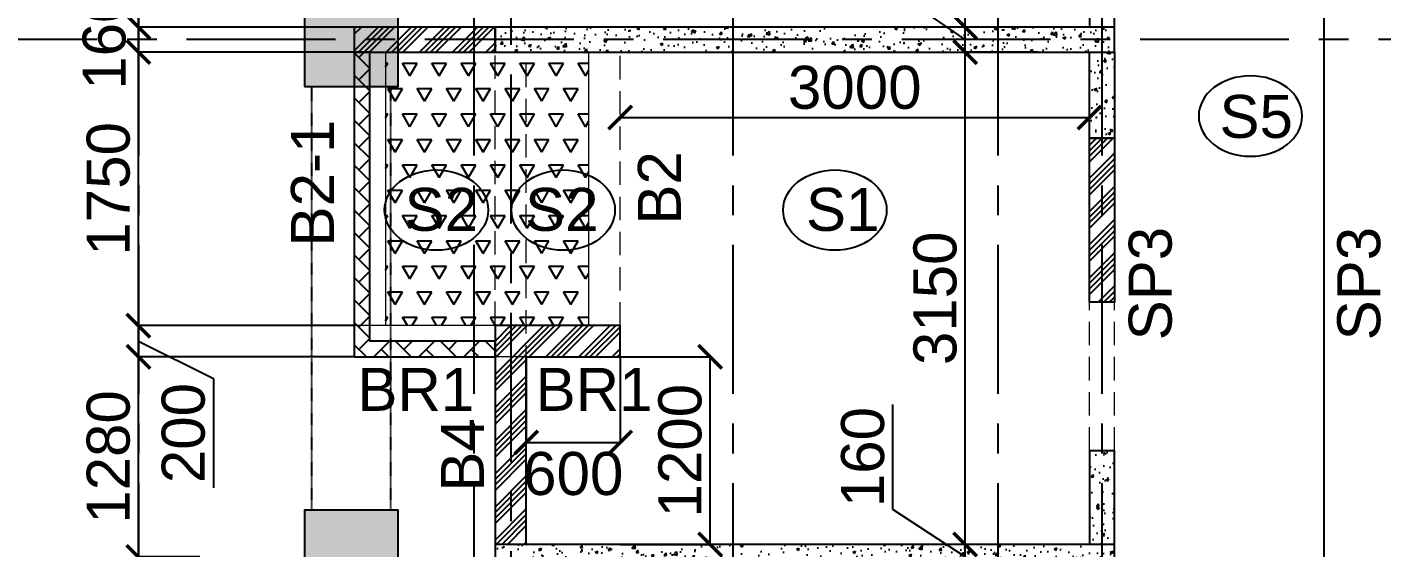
# Model space of a CAD drawing. Header units: inches. Extents: x 278200 to 407749, y -182622 to -96622.
# Drawn here: x 282714 to 291376, y -124067 to -120735 of the extents above; entities that cross this region are included whole.
import ezdxf

# ---------------------------------------------------------------- set-up
doc = ezdxf.new("R2010")
doc.units = ezdxf.units.IN
doc.header["$MEASUREMENT"] = 0
for name, pattern in [('CENTER', [50.8, 31.75, -6.35, 6.35, -6.35]), ('DASHED2', [9.525, 6.35, -3.175]), ('Hidden', [3, 2, -1])]:
    doc.linetypes.add(name, pattern=pattern)
for name, color, linetype in [('160 R.C. WALL HAT', 8, 'Continuous'), ('160 R.C.WALL', 6, 'Continuous'), ('AR-Column', 40, 'Continuous'), ('AR-Hidden', 251, 'DASHED2'), ('BAL. PARAPET WALL', 4, 'Continuous'), ('BEAM TEXT', 4, 'Continuous'), ('DIM', 251, 'Continuous'), ('GRID', 8, 'CENTER'), ('NON S.WALL HATCH', 8, 'Continuous'), ('NON STRUC R.C.WALL', 6, 'Continuous'), ('NON.STRUC.R.C.WALLS', 1, 'Continuous'), ('PARAPET WALL', 4, 'Continuous'), ('SPANRAL BEAM', 3, 'Continuous'), ('SUNKEN', 8, 'Continuous')]:
    doc.layers.add(name, color=color, linetype=linetype)
for name, color, linetype, lineweight in [('BEAMS', 3, 'Continuous', 0), ('SLAB CIR', 1, 'Continuous', 25), ('SLAB TXT', 3, 'Continuous', 0)]:
    doc.layers.add(name, color=color, linetype=linetype, lineweight=lineweight)
doc.styles.add('T200', font='sanss___.ttf', dxfattribs={"height": 275})
doc.styles.add('T300', font='sanss___.ttf', dxfattribs={"height": 350})
doc.dimstyles.new('T 200', dxfattribs={"dimtxt": 275, "dimasz": 150, "dimexe": 1, "dimexo": 0, "dimgap": 50, "dimtad": 1, "dimdec": 0, "dimrnd": 5, "dimdsep": 46, "dimtxsty": 'T200', "dimblk": 'ARCHTICK', "dimcen": 2.5, "dimdle": 1, "dimclrd": 5, "dimclre": 253, "dimclrt": 1, "dimadec": 0, "dimazin": 0, "dimtfac": 1, "dimtdec": 0, "dimtmove": 2, "dimatfit": 3, "dimfxl": 0, "dimarcsym": 0})
pattern_1 = [(45, (2626358.34, -227125.94), (-106.066017, 106.066017), []), (45, (2626393.7, -227125.94), (-106.066017, 106.066017), []), (45, (2626429.05, -227125.94), (-106.066017, 106.066017), []), (45, (2626464.41, -227125.94), (-106.066017, 106.066017), [])]
pattern_2 = [(50, (2464819.82, 125850.9), (179.315046, -15.688034), [18.75, -206.25]), (355, (2464819.82, 125850.9), (-34.687833, 188.048033), [15, -165]), (100.4514445, (2464834.76, 125849.6), (144.627212, 172.359998), [15.935048, -175.285528]), (46.1842, (2464819.82, 125900.9), (266.810333, -41.37982), [28.125, -309.375]), (96.635635, (2464842.05, 125897.46), (233.665486, 243.52965), [23.902586, -262.92844]), (351.184164, (2464819.82, 125900.9), (233.665486, 243.52965), [22.5, -247.5]), (21, (2464844.82, 125888.4), (149.226763, -100.654723), [18.75, -206.25]), (326, (2464844.82, 125888.4), (60.828833, 181.287511), [15, -165]), (71.451445, (2464857.25, 125880.02), (210.055594, 80.632788), [15.935047, -175.285528]), (37.5, (2464819.816, 125850.906), (3.0399638, 83.2234635), [0, -163, 0, -167.5, 0, -165.625]), (7.5, (2464819.82, 125850.91), (65.7673844, 98.602928), [0, -95.5, 0, -159.25, 0, -63.125]), (327.5, (2464764.066, 125850.906), (133.455609, -5.638718), [0, -62.5, 0, -195, 0, -258.75]), (317.5, (2464739.07, 125850.91), (145.7965423, 25.0262456), [0, -81.25, 0, -129.5, 0, -183.75])]

# ---------------------------------------------------------------- blocks, each defined once
blk = doc.blocks.new('_ARCHTICK')
at = {"color": 0, "linetype": 'ByBlock', "const_width": 0.15}
blk.add_lwpolyline([(-0.5, -0.5), (0.5, 0.5)], dxfattribs=at)
blk = doc.blocks.new('*D629')
at = {"layer": 'Defpoints', "color": 0}
for p in [(288711.9, -124044.9), (289044.8, -124044.9, 14.7), (288920.7, -124204.9, 14.7)]:
    blk.add_point(p, dxfattribs=at)
at = {"layer": 'DIM', "color": 5, "lineweight": -2}
for p, q in [((288249.5, -123822), (288249.5, -123149.8)), ((288711.9, -124124.9), (288249.5, -123822)), ((288711.9, -124205.9), (288711.9, -124043.9))]:
    blk.add_line(p, q, dxfattribs=at)
at = {"layer": 'DIM', "color": 253, "lineweight": -2}
for p, q in [((289044.8, -124044.9), (288710.9, -124044.9)), ((288920.7, -124204.9), (288710.9, -124204.9))]:
    blk.add_line(p, q, dxfattribs=at)
at = {"layer": 'DIM', "color": 5, "lineweight": -2, "xscale": 150, "yscale": 150, "zscale": 150}
for p, rotation in [((288711.9, -124044.9), 90), ((288711.9, -124204.9), 270)]:
    blk.add_blockref('_ARCHTICK', p, dxfattribs=dict(at, rotation=rotation))
at = {"layer": 'DIM', "color": 1, "insert": (288057.6, -123485.9), "char_height": 275, "attachment_point": 5, "rotation": 90, "style": 'T200'}
blk.add_mtext('160', dxfattribs=at)
blk = doc.blocks.new('*D630')
at = {"layer": 'Defpoints', "color": 0}
for p in [(288711.9, -120894.9), (289178.1, -120894.9, 14.7), (289044.8, -124044.9, 14.7)]:
    blk.add_point(p, dxfattribs=at)
at = {"layer": 'DIM', "color": 253, "lineweight": -2}
for p, q in [((289178.1, -120894.9), (288710.9, -120894.9)), ((289044.8, -124044.9), (288710.9, -124044.9))]:
    blk.add_line(p, q, dxfattribs=at)
at = {"layer": 'DIM', "color": 5, "lineweight": -2}
blk.add_line((288711.9, -124045.9), (288711.9, -120893.9), dxfattribs=at)
at = {"layer": 'DIM', "color": 5, "lineweight": -2, "xscale": 150, "yscale": 150, "zscale": 150}
for p, rotation in [((288711.9, -120894.9), 90), ((288711.9, -124044.9), 270)]:
    blk.add_blockref('_ARCHTICK', p, dxfattribs=dict(at, rotation=rotation))
at = {"layer": 'DIM', "color": 1, "insert": (288520.1, -122469.9), "char_height": 275, "attachment_point": 5, "rotation": 90, "style": 'T200'}
blk.add_mtext('3150', dxfattribs=at)
blk = doc.blocks.new('*D631')
at = {"layer": 'Defpoints', "color": 0}
for p in [(288711.9, -120734.9), (289189.2, -120734.9, 14.7), (289178.1, -120894.9, 14.7)]:
    blk.add_point(p, dxfattribs=at)
at = {"layer": 'DIM', "color": 5, "lineweight": -2}
for p, q in [((288329, -120550.6), (288329, -119878.3)), ((288711.9, -120814.9), (288329, -120550.6)), ((288711.9, -120895.9), (288711.9, -120733.9))]:
    blk.add_line(p, q, dxfattribs=at)
at = {"layer": 'DIM', "color": 253, "lineweight": -2}
for p, q in [((289189.2, -120734.9), (288710.9, -120734.9)), ((289178.1, -120894.9), (288710.9, -120894.9))]:
    blk.add_line(p, q, dxfattribs=at)
at = {"layer": 'DIM', "color": 5, "lineweight": -2, "xscale": 150, "yscale": 150, "zscale": 150}
for p, rotation in [((288711.9, -120734.9), 90), ((288711.9, -120894.9), 270)]:
    blk.add_blockref('_ARCHTICK', p, dxfattribs=dict(at, rotation=rotation))
at = {"layer": 'DIM', "color": 1, "insert": (288137.1, -120214.4), "char_height": 275, "attachment_point": 5, "rotation": 90, "style": 'T200'}
blk.add_mtext('160', dxfattribs=at)
blk = doc.blocks.new('*D632')
at = {"layer": 'Defpoints', "color": 0}
for p in [(288711.9, -117584.9), (288780.3, -117584.9), (289189.2, -120734.9, 14.7)]:
    blk.add_point(p, dxfattribs=at)
at = {"layer": 'DIM', "color": 253, "lineweight": -2}
for p, q in [((288780.3, -117584.9), (288710.9, -117584.9)), ((289189.2, -120734.9), (288710.9, -120734.9))]:
    blk.add_line(p, q, dxfattribs=at)
at = {"layer": 'DIM', "color": 5, "lineweight": -2}
blk.add_line((288711.9, -120735.9), (288711.9, -117583.9), dxfattribs=at)
at = {"layer": 'DIM', "color": 5, "lineweight": -2, "xscale": 150, "yscale": 150, "zscale": 150}
for p, rotation in [((288711.9, -117584.9), 90), ((288711.9, -120734.9), 270)]:
    blk.add_blockref('_ARCHTICK', p, dxfattribs=dict(at, rotation=rotation))
at = {"layer": 'DIM', "color": 1, "insert": (288520.1, -119159.9), "char_height": 275, "attachment_point": 5, "rotation": 90, "style": 'T200'}
blk.add_mtext('3150', dxfattribs=at)
blk = doc.blocks.new('*D23')
at = {"layer": 'Defpoints', "color": 0}
for p in [(291007, -111904.9), (291081.5, -111904.9, 29.5), (291166.8, -126413.5, 14.7)]:
    blk.add_point(p, dxfattribs=at)
at = {"layer": 'DIM', "color": 253, "lineweight": -2}
for p, q in [((291081.5, -111904.9), (291006, -111904.9)), ((291166.8, -126413.5), (291006, -126413.5))]:
    blk.add_line(p, q, dxfattribs=at)
at = {"layer": 'DIM', "color": 5, "lineweight": -2}
blk.add_line((291007, -126414.5), (291007, -111903.9), dxfattribs=at)
at = {"layer": 'DIM', "color": 5, "lineweight": -2, "xscale": 150, "yscale": 150, "zscale": 150}
for p, rotation in [((291007, -111904.9), 90), ((291007, -126413.5), 270)]:
    blk.add_blockref('_ARCHTICK', p, dxfattribs=dict(at, rotation=rotation))
at = {"layer": 'DIM', "color": 1, "insert": (290815.3, -119159.2), "char_height": 275, "attachment_point": 5, "rotation": 90, "style": 'T200'}
blk.add_mtext('14510', dxfattribs=at)
blk = doc.blocks.new('*D67')
at = {"layer": 'Defpoints', "color": 0}
for p in [(283425.7, -124124.9), (283817.5, -124124.9, 14.7), (284805.7, -125404.9, 14.7)]:
    blk.add_point(p, dxfattribs=at)
at = {"layer": 'DIM', "color": 253, "lineweight": -2}
for p, q in [((283817.5, -124124.9), (283424.7, -124124.9)), ((284805.7, -125404.9), (283424.7, -125404.9))]:
    blk.add_line(p, q, dxfattribs=at)
at = {"layer": 'DIM', "color": 5, "lineweight": -2}
blk.add_line((283425.7, -125405.9), (283425.7, -124123.9), dxfattribs=at)
at = {"layer": 'DIM', "color": 5, "lineweight": -2, "xscale": 150, "yscale": 150, "zscale": 150}
for p, rotation in [((283425.7, -124124.9), 90), ((283425.7, -125404.9), 270)]:
    blk.add_blockref('_ARCHTICK', p, dxfattribs=dict(at, rotation=rotation))
at = {"layer": 'DIM', "color": 1, "insert": (283234, -124764.9), "char_height": 275, "attachment_point": 5, "rotation": 90, "style": 'T200'}
blk.add_mtext('1280', dxfattribs=at)
blk = doc.blocks.new('*D68')
at = {"layer": 'Defpoints', "color": 0}
for p in [(283425.7, -122844.9), (284805.7, -122844.9, 14.7), (283817.5, -124124.9, 14.7)]:
    blk.add_point(p, dxfattribs=at)
at = {"layer": 'DIM', "color": 253, "lineweight": -2}
for p, q in [((284805.7, -122844.9), (283424.7, -122844.9)), ((283817.5, -124124.9), (283424.7, -124124.9))]:
    blk.add_line(p, q, dxfattribs=at)
at = {"layer": 'DIM', "color": 5, "lineweight": -2}
blk.add_line((283425.7, -124125.9), (283425.7, -122843.9), dxfattribs=at)
at = {"layer": 'DIM', "color": 5, "lineweight": -2, "xscale": 150, "yscale": 150, "zscale": 150}
for p, rotation in [((283425.7, -122844.9), 90), ((283425.7, -124124.9), 270)]:
    blk.add_blockref('_ARCHTICK', p, dxfattribs=dict(at, rotation=rotation))
at = {"layer": 'DIM', "color": 1, "insert": (283234, -123484.9), "char_height": 275, "attachment_point": 5, "rotation": 90, "style": 'T200'}
blk.add_mtext('1280', dxfattribs=at)
blk = doc.blocks.new('*D69')
at = {"layer": 'Defpoints', "color": 0}
for p in [(283425.7, -122644.9), (284805.7, -122644.9, 14.7), (284805.7, -122844.9, 14.7)]:
    blk.add_point(p, dxfattribs=at)
at = {"layer": 'DIM', "color": 253, "lineweight": -2}
for p, q in [((284805.7, -122644.9), (283424.7, -122644.9)), ((284805.7, -122844.9), (283424.7, -122844.9))]:
    blk.add_line(p, q, dxfattribs=at)
at = {"layer": 'DIM', "color": 5, "lineweight": -2}
for p, q in [((283425.7, -122845.9), (283425.7, -122643.9)), ((283425.7, -122744.9), (283905.4, -122983.2)), ((283905.4, -122983.2), (283905.4, -123681.5))]:
    blk.add_line(p, q, dxfattribs=at)
at = {"layer": 'DIM', "color": 5, "lineweight": -2, "xscale": 150, "yscale": 150, "zscale": 150}
for p, rotation in [((283425.7, -122644.9), 90), ((283425.7, -122844.9), 270)]:
    blk.add_blockref('_ARCHTICK', p, dxfattribs=dict(at, rotation=rotation))
at = {"layer": 'DIM', "color": 1, "insert": (283713.7, -123332.3), "char_height": 275, "attachment_point": 5, "rotation": 90, "style": 'T200'}
blk.add_mtext('200', dxfattribs=at)
blk = doc.blocks.new('*D70')
at = {"layer": 'Defpoints', "color": 0}
for p in [(283425.7, -120894.9), (284805.7, -120894.9, 14.7), (284805.7, -122644.9, 14.7)]:
    blk.add_point(p, dxfattribs=at)
at = {"layer": 'DIM', "color": 253, "lineweight": -2}
for p, q in [((284805.7, -120894.9), (283424.7, -120894.9)), ((284805.7, -122644.9), (283424.7, -122644.9))]:
    blk.add_line(p, q, dxfattribs=at)
at = {"layer": 'DIM', "color": 5, "lineweight": -2}
blk.add_line((283425.7, -122645.9), (283425.7, -120893.9), dxfattribs=at)
at = {"layer": 'DIM', "color": 5, "lineweight": -2, "xscale": 150, "yscale": 150, "zscale": 150}
for p, rotation in [((283425.7, -120894.9), 90), ((283425.7, -122644.9), 270)]:
    blk.add_blockref('_ARCHTICK', p, dxfattribs=dict(at, rotation=rotation))
at = {"layer": 'DIM', "color": 1, "insert": (283234, -121769.9), "char_height": 275, "attachment_point": 5, "rotation": 90, "style": 'T200'}
blk.add_mtext('1750', dxfattribs=at)
blk = doc.blocks.new('*D71')
at = {"layer": 'Defpoints', "color": 0}
for p in [(283425.7, -120734.9), (284805.7, -120734.9, 14.7), (284805.7, -120894.9, 14.7)]:
    blk.add_point(p, dxfattribs=at)
at = {"layer": 'DIM', "color": 253, "lineweight": -2}
for p, q in [((284805.7, -120734.9), (283424.7, -120734.9)), ((284805.7, -120894.9), (283424.7, -120894.9))]:
    blk.add_line(p, q, dxfattribs=at)
at = {"layer": 'DIM', "color": 5, "lineweight": -2}
blk.add_line((283425.7, -120895.9), (283425.7, -120733.9), dxfattribs=at)
at = {"layer": 'DIM', "color": 5, "lineweight": -2, "xscale": 150, "yscale": 150, "zscale": 150}
for p, rotation in [((283425.7, -120734.9), 90), ((283425.7, -120894.9), 270)]:
    blk.add_blockref('_ARCHTICK', p, dxfattribs=dict(at, rotation=rotation))
at = {"layer": 'DIM', "color": 1, "insert": (283207.8, -120814.9), "char_height": 275, "attachment_point": 5, "rotation": 90, "style": 'T200'}
blk.add_mtext('160', dxfattribs=at)
blk = doc.blocks.new('*D72')
at = {"layer": 'Defpoints', "color": 0}
for p in [(283425.7, -118984.9), (284805.7, -118984.9, 14.7), (284805.7, -120734.9, 14.7)]:
    blk.add_point(p, dxfattribs=at)
at = {"layer": 'DIM', "color": 253, "lineweight": -2}
for p, q in [((284805.7, -118984.9), (283424.7, -118984.9)), ((284805.7, -120734.9), (283424.7, -120734.9))]:
    blk.add_line(p, q, dxfattribs=at)
at = {"layer": 'DIM', "color": 5, "lineweight": -2}
blk.add_line((283425.7, -120735.9), (283425.7, -118983.9), dxfattribs=at)
at = {"layer": 'DIM', "color": 5, "lineweight": -2, "xscale": 150, "yscale": 150, "zscale": 150}
for p, rotation in [((283425.7, -118984.9), 90), ((283425.7, -120734.9), 270)]:
    blk.add_blockref('_ARCHTICK', p, dxfattribs=dict(at, rotation=rotation))
at = {"layer": 'DIM', "color": 1, "insert": (283234, -119859.9), "char_height": 275, "attachment_point": 5, "rotation": 90, "style": 'T200'}
blk.add_mtext('1750', dxfattribs=at)
blk = doc.blocks.new('*D161')
at = {"layer": 'Defpoints', "color": 0}
for p in [(285905.7, -122844.9, 14.7), (286505.7, -122844.9, 14.7), (286505.7, -123392.4)]:
    blk.add_point(p, dxfattribs=at)
at = {"layer": 'DIM', "color": 253, "lineweight": -2}
for p, q in [((285905.7, -122844.9), (285905.7, -123393.4)), ((286505.7, -122844.9), (286505.7, -123393.4))]:
    blk.add_line(p, q, dxfattribs=at)
at = {"layer": 'DIM', "color": 5, "lineweight": -2}
blk.add_line((285904.7, -123392.4), (286506.7, -123392.4), dxfattribs=at)
at = {"layer": 'DIM', "color": 5, "lineweight": -2, "xscale": 150, "yscale": 150, "zscale": 150, "rotation": 180}
blk.add_blockref('_ARCHTICK', (285905.7, -123392.4), dxfattribs=at)
at = {"layer": 'DIM', "color": 5, "lineweight": -2, "xscale": 150, "yscale": 150, "zscale": 150}
blk.add_blockref('_ARCHTICK', (286505.7, -123392.4), dxfattribs=at)
at = {"layer": 'DIM', "color": 1, "insert": (286205.7, -123592.7), "char_height": 275, "attachment_point": 5, "style": 'T200'}
blk.add_mtext('600', dxfattribs=at)
blk = doc.blocks.new('*D162')
at = {"layer": 'Defpoints', "color": 0}
for p in [(286505.7, -121330.1, 14.7), (289505.7, -121313.7), (289505.7, -121330.1, 14.7)]:
    blk.add_point(p, dxfattribs=at)
at = {"layer": 'DIM', "color": 5, "lineweight": -2}
blk.add_line((286504.7, -121313.7), (289506.7, -121313.7), dxfattribs=at)
at = {"layer": 'DIM', "color": 253, "lineweight": -2}
for p, q in [((286505.7, -121330.1), (286505.7, -121312.7)), ((289505.7, -121330.1), (289505.7, -121312.7))]:
    blk.add_line(p, q, dxfattribs=at)
at = {"layer": 'DIM', "color": 5, "lineweight": -2, "xscale": 150, "yscale": 150, "zscale": 150, "rotation": 180}
blk.add_blockref('_ARCHTICK', (286505.7, -121313.7), dxfattribs=at)
at = {"layer": 'DIM', "color": 5, "lineweight": -2, "xscale": 150, "yscale": 150, "zscale": 150}
blk.add_blockref('_ARCHTICK', (289505.7, -121313.7), dxfattribs=at)
at = {"layer": 'DIM', "color": 1, "insert": (288005.7, -121121.9), "char_height": 275, "attachment_point": 5, "style": 'T200'}
blk.add_mtext('3000', dxfattribs=at)
blk = doc.blocks.new('*D761')
at = {"layer": 'Defpoints', "color": 0}
for p in [(286505.7, -122844.9), (287081.2, -122844.9), (286505.7, -124044.9, 14.7)]:
    blk.add_point(p, dxfattribs=at)
at = {"layer": 'DIM', "color": 253, "lineweight": -2}
for p, q in [((286505.7, -122844.9), (287082.2, -122844.9)), ((286505.7, -124044.9), (287082.2, -124044.9))]:
    blk.add_line(p, q, dxfattribs=at)
at = {"layer": 'DIM', "color": 5, "lineweight": -2}
blk.add_line((287081.2, -124045.9), (287081.2, -122843.9), dxfattribs=at)
at = {"layer": 'DIM', "color": 5, "lineweight": -2, "xscale": 150, "yscale": 150, "zscale": 150}
for p, rotation in [((287081.2, -122844.9), 90), ((287081.2, -124044.9), 270)]:
    blk.add_blockref('_ARCHTICK', p, dxfattribs=dict(at, rotation=rotation))
at = {"layer": 'DIM', "color": 1, "insert": (286889.5, -123444.9), "char_height": 275, "attachment_point": 5, "rotation": 90, "style": 'T200'}
blk.add_mtext('1200', dxfattribs=at)
blk = doc.blocks.new('A$C02A55DAE')
at = {"layer": 'NON S.WALL HATCH'}
h = blk.add_hatch(dxfattribs=at)
h.set_pattern_fill('SACNCR', color=256, scale=1000)
h.set_pattern_definition([(45, (-131825.64, 74440.45), (-66.29126, 66.29126), []), (45, (-131759.35, 74440.45), (-66.29126, 66.29126), [0, -93.75])])
h.paths.add_polyline_path([(-773.7, -21790), (-173.7, -21790), (-173.7, -21190), (-773.7, -21190)])
h.paths.add_polyline_path([(-773.7, -18480), (-173.7, -18480), (-173.7, -17880), (-773.7, -17880)])
h.paths.add_polyline_path([(-773.7, -15170), (-173.7, -15170), (-173.7, -14570), (-773.7, -14570)])
h.paths.add_polyline_path([(-773.7, -11940), (-173.7, -11940), (-173.7, -11680), (-773.7, -11680)])
at = {"layer": 'AR-Column', "color": 4, "elevation": -29.5}
for points in [[(-773.7, -15170), (-173.7, -15170), (-173.7, -14570), (-773.7, -14570)], [(-773.7, -18480), (-173.7, -18480), (-173.7, -17880), (-773.7, -17880)]]:
    blk.add_lwpolyline(points, close=True, dxfattribs=at)
at = {"layer": 'AR-Hidden', "ltscale": 0.009}
for p, q in [((-726.3, -17880, -29.5), (-726.3, -15170, -29.5)), ((-221.2, -17880, -29.5), (-221.2, -15170, -29.5))]:
    blk.add_line(p, q, dxfattribs=at)

msp = doc.modelspace()

# ---------------------------------------------------------------- hatches: boundary and pattern name
at = {"layer": '160 R.C. WALL HAT'}
h = msp.add_hatch(dxfattribs=at)
h.set_pattern_fill('AR-CONC', color=256, scale=25)
h.set_pattern_definition([(50, (2463934.82, 114860.9), (179.315046, -15.688034), [18.75, -206.25]), (355, (2463934.82, 114860.9), (-34.687833, 188.048033), [15, -165]), (100.4514445, (2463949.76, 114859.6), (144.627212, 172.359998), [15.935048, -175.285528]), (46.1842, (2463934.82, 114910.9), (266.810333, -41.37982), [28.125, -309.375]), (96.635635, (2463957.05, 114907.46), (233.665486, 243.52965), [23.902586, -262.92844]), (351.184164, (2463934.82, 114910.9), (233.665486, 243.52965), [22.5, -247.5]), (21, (2463959.82, 114898.4), (149.226763, -100.654723), [18.75, -206.25]), (326, (2463959.82, 114898.4), (60.828833, 181.287511), [15, -165]), (71.451445, (2463972.25, 114890.02), (210.055594, 80.632788), [15.935047, -175.285528]), (37.5, (2463934.816, 114860.906), (3.0399638, 83.2234635), [0, -163, 0, -167.5, 0, -165.625]), (7.5, (2463934.82, 114860.91), (65.7673844, 98.602928), [0, -95.5, 0, -159.25, 0, -63.125]), (327.5, (2463879.066, 114860.906), (133.455609, -5.638718), [0, -62.5, 0, -195, 0, -258.75]), (317.5, (2463854.07, 114860.91), (145.7965423, 25.0262456), [0, -81.25, 0, -129.5, 0, -183.75])])
h.paths.add_polyline_path([(289665.7, -120894.9), (289665.7, -120734.9), (285705.7, -120734.9), (285705.7, -120894.9)])
h = msp.add_hatch(dxfattribs=at)
h.set_pattern_fill('AR-CONC', color=256, scale=25)
h.set_pattern_definition(pattern_2)
h.paths.add_polyline_path([(289505.7, -121444.9), (289665.7, -121444.9), (289665.7, -120894.9), (289505.7, -120894.9)])
h = msp.add_hatch(dxfattribs=at)
h.set_pattern_fill('AR-CONC', color=256, scale=25)
h.set_pattern_definition(pattern_2)
h.paths.add_polyline_path([(289665.7, -123444.9), (289505.7, -123444.9), (289505.7, -124044.9), (289665.7, -124044.9)])
h = msp.add_hatch(dxfattribs=at)
h.set_pattern_fill('AR-CONC', color=256, scale=25)
h.set_pattern_definition(pattern_2)
h.paths.add_polyline_path([(285705.7, -124044.9), (285705.7, -124204.9), (289665.7, -124204.9), (289665.7, -124044.9)])
at = {"layer": 'BAL. PARAPET WALL'}
h = msp.add_hatch(dxfattribs=at)
h.set_pattern_fill('AR-HBONE', color=256, style=0)
h.set_pattern_definition([(45, (-1840252.6, 375786.42), (1e-14, 143.684098), [304.8, -101.6]), (135, (-1840180.76, 375858.26), (1e-14, 143.684098), [304.8, -101.6])])
h.paths.add_polyline_path([(284905.7, -120894.9), (284805.7, -120894.9), (284805.7, -122844.9), (285705.7, -122844.9), (285705.7, -122744.9), (284905.7, -122744.9)])
at = {"layer": 'NON STRUC R.C.WALL'}
h = msp.add_hatch(dxfattribs=at)
h.set_pattern_fill('ANSI34', color=1, scale=200)
h.set_pattern_definition(pattern_1)
h.paths.add_polyline_path([(285705.7, -120894.9), (285705.7, -120734.9), (284805.7, -120734.9), (284805.7, -120894.9)])
h = msp.add_hatch(dxfattribs=at)
h.set_pattern_fill('ANSI34', color=1, scale=200)
h.set_pattern_definition(pattern_1)
h.paths.add_polyline_path([(289505.7, -122494.9), (289505.7, -121444.9), (289665.7, -121444.9), (289665.7, -122494.9)])
h = msp.add_hatch(dxfattribs=at)
h.set_pattern_fill('ANSI34', color=1, scale=200)
h.set_pattern_definition(pattern_1)
h.paths.add_polyline_path([(285905.7, -124044.9), (285905.7, -122844.9), (286505.7, -122844.9), (286505.7, -122644.9), (285705.7, -122644.9), (285705.7, -124044.9)])
at = {"layer": 'SUNKEN'}
h = msp.add_hatch(dxfattribs=at)
h.set_pattern_fill('TRIANG', color=256, scale=500)
h.set_pattern_definition([(60, (2581941.19, -332303.54), (-93.75, 162.379763), [93.75, -93.75]), (120, (2581941.19, -332303.54), (-187.5, 1e-07), [93.75, -93.75]), (0, (2581894.31, -332222.35), (93.75, 162.379763), [93.75, -93.75])])
h.paths.add_polyline_path([(285005.7, -122644.9), (286305.7, -122644.9), (286305.7, -120894.9), (285005.7, -120894.9)])

# ---------------------------------------------------------------- linework, layer by layer
at = {"layer": '160 R.C.WALL', "elevation": 14.7}
for points in [[(289665.7, -120734.9), (289665.7, -120184.9), (289505.7, -120184.9), (289505.7, -120734.9)], [(289665.7, -120894.9), (289665.7, -121444.9), (289505.7, -121444.9), (289505.7, -120894.9)], [(289665.7, -124044.9), (289665.7, -123444.9), (289505.7, -123444.9), (289505.7, -124044.9)]]:
    msp.add_lwpolyline(points, dxfattribs=at)
for points in [[(289665.7, -120894.9), (289665.7, -120734.9), (285705.7, -120734.9), (285705.7, -120894.9)], [(289665.7, -124204.9), (289665.7, -124044.9), (285705.7, -124044.9), (285705.7, -124204.9)]]:
    msp.add_lwpolyline(points, close=True, dxfattribs=at)
at = {"layer": 'BAL. PARAPET WALL', "elevation": 14.7}
msp.add_lwpolyline([(284905.7, -120894.9), (284805.7, -120894.9), (284805.7, -122844.9), (285705.7, -122844.9), (285705.7, -122744.9), (284905.7, -122744.9), (284905.7, -120894.9)], dxfattribs=at)
at = {"layer": 'BEAMS', "color": 4, "linetype": 'Continuous', "ltscale": 0.01}
for p, q in [((284805.7, -120894.9, 14.7), (284805.7, -122844.9, 14.7)), ((285005.7, -120894.9, 14.7), (285005.7, -122644.9, 14.7)), ((286305.7, -122644.9, 14.7), (286305.7, -120894.9, 14.7)), ((286505.7, -122644.9, 14.7), (284805.7, -122644.9, 14.7)), ((285705.7, -124044.9, 14.7), (285705.7, -122644.9, 14.7)), ((286505.7, -122844.9, 14.7), (284805.7, -122844.9, 14.7))]:
    msp.add_line(p, q, dxfattribs=at)
at = {"layer": 'BEAMS', "linetype": 'Hidden', "ltscale": 75}
for p, q in [((285705.7, -122640.7, 14.7), (285705.7, -120894.9, 14.7)), ((285905.7, -124044.9, 14.7), (285905.7, -120894.9, 14.7)), ((286505.7, -122644.9, 14.7), (286505.7, -120894.9, 14.7)), ((289505.7, -123444.9, 14.7), (289505.7, -121444.9, 14.7)), ((289665.7, -123444.9, 14.7), (289665.7, -121444.9, 14.7))]:
    msp.add_line(p, q, dxfattribs=at)
at = {"layer": 'GRID', "ltscale": 30}
for p, q in [((283425.7, -99268.8, 14.7), (283425.7, -130305.3, 14.7)), ((285570.7, -99268.8, 14.7), (285570.7, -130305.3, 14.7)), ((287225.7, -99268.8, 14.7), (287225.7, -130305.3, 14.7)), ((288920.7, -99268.8, 14.7), (288920.7, -130305.3, 14.7)), ((289585.7, -99268.8, 14.7), (289585.7, -130305.3, 14.7)), ((285805.7, -99703.1, 14.7), (285805.7, -130305.3, 14.7)), ((366982.1, -120814.9, 14.7), (280837.7, -120814.9, 14.7))]:
    msp.add_line(p, q, dxfattribs=at)
at = {"layer": 'NON.STRUC.R.C.WALLS', "elevation": 14.7}
for points in [[(285705.7, -120894.9), (285705.7, -120734.9), (284805.7, -120734.9), (284805.7, -120894.9)], [(289505.7, -122494.9), (289505.7, -121444.9), (289665.7, -121444.9), (289665.7, -122494.9)]]:
    msp.add_lwpolyline(points, close=True, dxfattribs=at)
msp.add_lwpolyline([(285905.7, -124044.9), (285905.7, -122844.9), (286505.7, -122844.9), (286505.7, -122644.9), (285705.7, -122644.9), (285705.7, -124044.9)], dxfattribs=at)
at = {"layer": 'PARAPET WALL'}
msp.add_line((286505.7, -122844.9, 14.7), (286505.7, -122644.9, 14.7), dxfattribs=at)
at = {"layer": 'SLAB CIR', "extrusion": (0, 0, -1)}
msp.add_ellipse((290535.8, -121304.1), major_axis=(331, 0), ratio=0.77685, dxfattribs=at)
at = {"layer": 'SLAB CIR'}
for centre in [(285330.8, -121905.5, -0.7), (286141.3, -121905.5, -0.7), (287878.5, -121905.5, -0.7)]:
    msp.add_ellipse(centre, major_axis=(331, 0), ratio=0.77685, dxfattribs=at)

# ---------------------------------------------------------------- block references
at = {"layer": 'DIM', "color": 1}
msp.add_blockref('A$C02A55DAE', (285260.7, -105944.9, 29.5), dxfattribs=at)

# ---------------------------------------------------------------- texts
at = {"layer": 'BEAM TEXT', "style": 'T300'}
for s, p in [('B2-1', (284675.7, -122138.3)), ('B2', (286893.9, -121998.7)), ('B4', (285634.4, -123707.1))]:
    msp.add_text(s, height=275, rotation=90, dxfattribs=at).set_placement(p)
for p in [(284825.6, -123190.1), (285965.2, -123190.1)]:
    msp.add_text('BR1', height=275, dxfattribs=at).set_placement(p)
at = {"layer": 'SLAB TXT', "style": 'T300'}
for s, p in [('S5', (290337.5, -121443.9)), ('S2', (285127.2, -122038.4)), ('S2', (285897.7, -122038.4)), ('S1', (287693.7, -122038.4))]:
    msp.add_text(s, height=275, dxfattribs=at).set_placement(p)
at = {"layer": 'SPANRAL BEAM', "style": 'T300'}
for p in [(290032.1, -122739.1), (291365.6, -122739.1)]:
    msp.add_text('SP3', height=275, rotation=90, dxfattribs=at).set_placement(p)

# ---------------------------------------------------------------- dimensions: what is measured, and where the dimension line sits
at = {"layer": 'DIM'}
for base, p1, p2, picture, middle in [((291007, -111904.9), (291166.8, -126413.5, 14.7), (291081.5, -111904.9, 29.5), '*D23', (290815.3, -119159.2)), ((288711.9, -117584.9), (289189.2, -120734.9, 14.7), (288780.3, -117584.9), '*D632', (288520.1, -119159.9)), ((283425.7, -118984.9), (284805.7, -120734.9, 14.7), (284805.7, -118984.9, 14.7), '*D72', (283234, -119859.9)), ((283425.7, -120734.9), (284805.7, -120894.9, 14.7), (284805.7, -120734.9, 14.7), '*D71', (283207.8, -120814.9)), ((283425.7, -120894.9), (284805.7, -122644.9, 14.7), (284805.7, -120894.9, 14.7), '*D70', (283234, -121769.9)), ((288711.9, -120894.9), (289044.8, -124044.9, 14.7), (289178.1, -120894.9, 14.7), '*D630', (288520.1, -122469.9)), ((283425.7, -122844.9), (283817.5, -124124.9, 14.7), (284805.7, -122844.9, 14.7), '*D68', (283234, -123484.9)), ((287081.2, -122844.9), (286505.7, -124044.9, 14.7), (286505.7, -122844.9), '*D761', (286889.5, -123444.9)), ((283425.7, -124124.9), (284805.7, -125404.9, 14.7), (283817.5, -124124.9, 14.7), '*D67', (283234, -124764.9))]:
    dim = msp.add_linear_dim(base=base, p1=p1, p2=p2, angle=90, dimstyle='T 200', dxfattribs=at)
    dim.commit()
    dim.dimension.update_dxf_attribs({"geometry": picture, "text_midpoint": middle})
for base, p1, p2, picture, middle in [((288711.9, -120734.9), (289178.1, -120894.9, 14.7), (289189.2, -120734.9, 14.7), '*D631', (288329, -120500.6)), ((283425.7, -122644.9), (284805.7, -122844.9, 14.7), (284805.7, -122644.9, 14.7), '*D69', (283905.4, -123033.2)), ((288711.9, -124044.9), (288920.7, -124204.9, 14.7), (289044.8, -124044.9, 14.7), '*D629', (288249.5, -123772))]:
    dim = msp.add_linear_dim(base=base, p1=p1, p2=p2, angle=90, dimstyle='T 200', override={"dimtmove": 1}, dxfattribs=at)
    dim.commit()
    dim.dimension.update_dxf_attribs({"geometry": picture, "text_midpoint": middle, "dimtype": 160})
dim = msp.add_linear_dim(base=(289505.7, -121313.7), p1=(286505.7, -121330.1, 14.7), p2=(289505.7, -121330.1, 14.7), dimstyle='T 200', dxfattribs=at)
dim.commit()
dim.dimension.update_dxf_attribs({"geometry": '*D162', "text_midpoint": (288005.7, -121121.9)})
dim = msp.add_linear_dim(base=(286505.7, -123392.4), p1=(285905.7, -122844.9, 14.7), p2=(286505.7, -122844.9, 14.7), dimstyle='T 200', dxfattribs=at)
dim.commit()
dim.dimension.update_dxf_attribs({"geometry": '*D161', "text_midpoint": (286205.7, -123592.7), "dimtype": 160})

doc.saveas('drawing.dxf')
